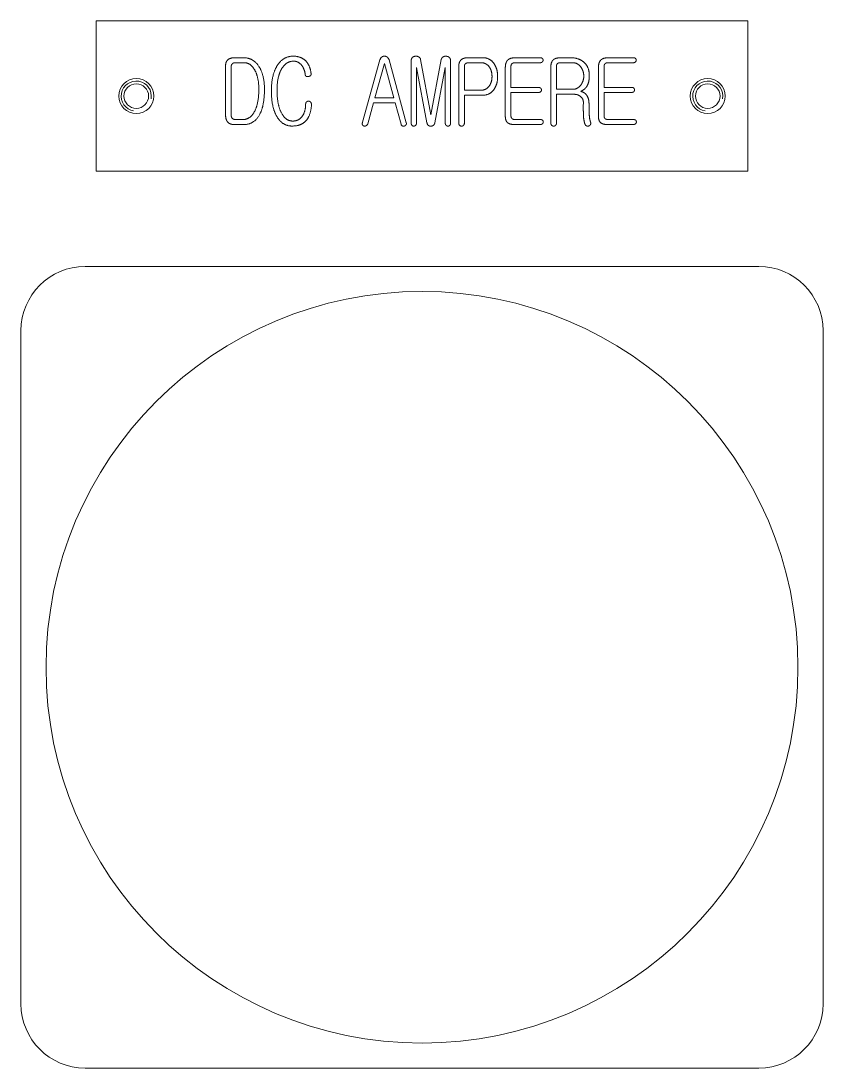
# Model space of a CAD drawing. Header units: millimetres. Extents: x 0 to 10092, y 0 to 7128.
# Drawn here: x 3285 to 3365, y 3615.8 to 3720.3 of the extents above; entities that cross this region are included whole.
import ezdxf

# ---------------------------------------------------------------- set-up
doc = ezdxf.new("R2010")
doc.units = ezdxf.units.MM
doc.header["$LTSCALE"] = 12
doc.layers.add('가시적인 것(ISO)', color=3, linetype='Continuous', lineweight=5, true_color=0x00ff00)
doc.layers.add('가시적인 좁은 것(ISO)', color=3, linetype='Continuous', lineweight=5, true_color=0x00ff00)

msp = doc.modelspace()

# ---------------------------------------------------------------- linework, layer by layer
at = {"layer": '가시적인 것(ISO)'}
for p, q in [((3357.517, 3720.309), (3292.517, 3720.309)), ((3292.517, 3720.309), (3292.517, 3705.309)), ((3357.517, 3705.309), (3357.517, 3720.309)), ((3306.349, 3716.639), (3307.229, 3716.639)), ((3307.256, 3716.141), (3306.395, 3716.141)), ((3319.098, 3710.22), (3320.812, 3716.413)), ((3321.274, 3716.068), (3320.322, 3712.632)), ((3322.217, 3712.632), (3321.274, 3716.068)), ((3321.746, 3716.413), (3323.45, 3710.156)), ((3323.94, 3710.093), (3323.94, 3716.349)), ((3324.883, 3716.449), (3325.908, 3710.954)), ((3325.908, 3710.954), (3326.932, 3716.449)), ((3327.866, 3716.349), (3327.866, 3710.093)), ((3329.625, 3716.639), (3331.067, 3716.639)), ((3330.904, 3716.141), (3329.698, 3716.141)), ((3336.816, 3716.141), (3334.277, 3716.141)), ((3334.34, 3716.639), (3336.816, 3716.639)), ((3340.053, 3716.141), (3338.865, 3716.141)), ((3338.892, 3716.639), (3339.817, 3716.639)), ((3346.101, 3716.141), (3343.562, 3716.141)), ((3343.625, 3716.639), (3346.101, 3716.639)), ((3305.425, 3710.918), (3305.425, 3715.823)), ((3305.987, 3715.742), (3305.987, 3710.909)), ((3324.466, 3715.651), (3324.466, 3710.093)), ((3325.509, 3710.147), (3324.466, 3715.651)), ((3327.34, 3715.651), (3326.307, 3710.147)), ((3327.34, 3710.093), (3327.34, 3715.651)), ((3328.682, 3710.129), (3328.682, 3715.751)), ((3329.244, 3715.733), (3329.244, 3713.393)), ((3333.325, 3710.845), (3333.325, 3715.615)), ((3333.887, 3715.76), (3333.887, 3713.674)), ((3337.868, 3710.12), (3337.868, 3715.705)), ((3338.43, 3715.76), (3338.43, 3713.484)), ((3342.61, 3710.845), (3342.61, 3715.615)), ((3343.172, 3715.76), (3343.172, 3713.674)), ((3329.244, 3713.393), (3330.904, 3713.393)), ((3329.244, 3712.895), (3329.244, 3710.129)), ((3331.067, 3712.895), (3329.244, 3712.895)), ((3333.887, 3713.674), (3336.662, 3713.674)), ((3333.887, 3713.176), (3333.887, 3710.854)), ((3336.662, 3713.176), (3333.887, 3713.176)), ((3338.43, 3713.484), (3340.053, 3713.484)), ((3338.43, 3712.985), (3338.43, 3710.12)), ((3340.27, 3712.985), (3338.43, 3712.985)), ((3343.172, 3713.674), (3345.947, 3713.674)), ((3343.172, 3713.176), (3343.172, 3710.854)), ((3345.947, 3713.176), (3343.172, 3713.176)), ((3320.186, 3712.133), (3319.606, 3710.038)), ((3322.344, 3712.133), (3320.186, 3712.133)), ((3320.322, 3712.632), (3322.217, 3712.632)), ((3322.925, 3710.011), (3322.344, 3712.133)), ((3341.105, 3711.797), (3341.114, 3712.178)), ((3307.247, 3709.975), (3306.241, 3709.975)), ((3306.395, 3710.474), (3307.193, 3710.474)), ((3336.816, 3709.975), (3334.222, 3709.975)), ((3334.25, 3710.474), (3336.816, 3710.474)), ((3346.101, 3709.975), (3343.507, 3709.975)), ((3343.535, 3710.474), (3346.101, 3710.474)), ((3292.517, 3705.309), (3357.517, 3705.309)), ((3358.617, 3695.809), (3291.417, 3695.809)), ((3285.017, 3689.409), (3285.017, 3622.209)), ((3365.017, 3622.209), (3365.017, 3689.409)), ((3291.417, 3615.809), (3358.617, 3615.809))]:
    msp.add_line(p, q, dxfattribs=at)
for centre, radius in [((3296.517, 3712.809), 1.75), ((3296.517, 3712.809), 1.23), ((3353.517, 3712.809), 1.75), ((3353.517, 3712.809), 1.23), ((3325.017, 3655.809), 37.5)]:
    msp.add_circle(centre, radius, dxfattribs=at)
for centre, start, end in [((3291.417, 3689.409), 90, 180), ((3358.617, 3689.409), 0, 90), ((3291.417, 3622.209), 180, 270), ((3358.617, 3622.209), 270, 0)]:
    msp.add_arc(centre, 6.4, start, end, dxfattribs=at)
for points in [[(3305.425, 3715.823), (3305.425, 3716.231), (3305.66, 3716.44)], [(3305.66, 3716.44), (3305.896, 3716.639), (3306.349, 3716.639)], [(3306.096, 3716.032), (3305.987, 3715.923), (3305.987, 3715.742)], [(3306.395, 3716.141), (3306.204, 3716.141), (3306.096, 3716.032)], [(3307.229, 3716.639), (3308.199, 3716.639), (3308.761, 3715.751)], [(3308.308, 3715.452), (3307.909, 3716.141), (3307.256, 3716.141)], [(3310.611, 3715.905), (3311.2, 3716.793), (3312.153, 3716.793)], [(3312.216, 3716.295), (3311.518, 3716.295), (3311.064, 3715.615)], [(3312.153, 3716.793), (3313.005, 3716.793), (3313.476, 3716.268)], [(3312.95, 3715.959), (3312.633, 3716.295), (3312.216, 3716.295)], [(3313.476, 3716.268), (3313.866, 3715.823), (3313.957, 3715.034)], [(3320.812, 3716.413), (3320.939, 3716.793), (3321.274, 3716.793)], [(3321.274, 3716.793), (3321.601, 3716.784), (3321.746, 3716.413)], [(3323.94, 3716.349), (3323.94, 3716.549), (3324.067, 3716.667)], [(3324.067, 3716.667), (3324.185, 3716.775), (3324.366, 3716.793)], [(3324.366, 3716.793), (3324.548, 3716.803), (3324.693, 3716.721)], [(3324.693, 3716.721), (3324.847, 3716.63), (3324.883, 3716.449)], [(3326.932, 3716.449), (3326.969, 3716.621), (3327.123, 3716.721)], [(3327.123, 3716.721), (3327.259, 3716.803), (3327.44, 3716.784)], [(3327.44, 3716.784), (3327.612, 3716.775), (3327.73, 3716.667)], [(3327.73, 3716.667), (3327.866, 3716.549), (3327.866, 3716.349)], [(3328.682, 3715.751), (3328.682, 3716.186), (3328.891, 3716.404)], [(3328.891, 3716.404), (3329.127, 3716.639), (3329.625, 3716.639)], [(3329.335, 3716.023), (3329.244, 3715.923), (3329.244, 3715.733)], [(3329.698, 3716.141), (3329.444, 3716.141), (3329.335, 3716.023)], [(3331.729, 3715.714), (3331.421, 3716.141), (3330.904, 3716.141)], [(3331.067, 3716.639), (3331.783, 3716.639), (3332.191, 3716.059)], [(3332.191, 3716.059), (3332.563, 3715.533), (3332.563, 3714.753)], [(3333.325, 3715.615), (3333.325, 3716.159), (3333.57, 3716.404)], [(3333.57, 3716.404), (3333.805, 3716.639), (3334.34, 3716.639)], [(3333.978, 3716.032), (3333.887, 3715.932), (3333.887, 3715.76)], [(3334.277, 3716.141), (3334.086, 3716.141), (3333.978, 3716.032)], [(3336.816, 3716.639), (3336.943, 3716.639), (3337.024, 3716.567)], [(3337.024, 3716.222), (3336.952, 3716.141), (3336.816, 3716.141)], [(3337.024, 3716.567), (3337.097, 3716.494), (3337.097, 3716.395)], [(3337.097, 3716.395), (3337.097, 3716.295), (3337.024, 3716.222)], [(3337.868, 3715.705), (3337.868, 3716.195), (3338.094, 3716.413)], [(3338.094, 3716.413), (3338.33, 3716.639), (3338.892, 3716.639)], [(3338.52, 3716.05), (3338.43, 3715.968), (3338.43, 3715.76)], [(3338.865, 3716.141), (3338.62, 3716.141), (3338.52, 3716.05)], [(3339.817, 3716.639), (3340.561, 3716.639), (3341.059, 3716.277)], [(3340.842, 3715.724), (3340.524, 3716.141), (3340.053, 3716.141)], [(3341.059, 3716.277), (3341.703, 3715.805), (3341.703, 3714.853)], [(3342.61, 3715.615), (3342.61, 3716.159), (3342.855, 3716.404)], [(3342.855, 3716.404), (3343.09, 3716.639), (3343.625, 3716.639)], [(3343.263, 3716.032), (3343.172, 3715.932), (3343.172, 3715.76)], [(3343.562, 3716.141), (3343.371, 3716.141), (3343.263, 3716.032)], [(3346.101, 3716.639), (3346.228, 3716.639), (3346.309, 3716.567)], [(3346.309, 3716.222), (3346.237, 3716.141), (3346.101, 3716.141)], [(3346.309, 3716.567), (3346.382, 3716.494), (3346.382, 3716.395)], [(3346.382, 3716.395), (3346.382, 3716.295), (3346.309, 3716.222)], [(3308.743, 3713.457), (3308.743, 3714.726), (3308.308, 3715.452)], [(3308.761, 3715.751), (3309.305, 3714.889), (3309.305, 3713.457)], [(3309.994, 3713.375), (3309.994, 3714.971), (3310.611, 3715.905)], [(3311.064, 3715.615), (3310.557, 3714.826), (3310.557, 3713.384)], [(3313.368, 3714.962), (3313.295, 3715.588), (3312.95, 3715.959)], [(3313.957, 3715.034), (3313.975, 3714.808), (3313.685, 3714.762)], [(3332.001, 3714.762), (3332.001, 3715.334), (3331.729, 3715.714)], [(3341.15, 3714.808), (3341.15, 3715.334), (3340.842, 3715.724)], [(3313.685, 3714.762), (3313.386, 3714.717), (3313.368, 3714.962)], [(3331.729, 3713.819), (3332.001, 3714.209), (3332.001, 3714.762)], [(3332.563, 3714.753), (3332.563, 3713.992), (3332.191, 3713.475)], [(3340.842, 3713.901), (3341.15, 3714.291), (3341.15, 3714.808)], [(3341.703, 3714.853), (3341.703, 3714.2), (3341.476, 3713.819)], [(3308.263, 3711.19), (3308.743, 3711.997), (3308.743, 3713.457)], [(3309.305, 3713.457), (3309.305, 3711.979), (3308.888, 3711.09)], [(3310.62, 3710.637), (3309.994, 3711.571), (3309.994, 3713.375)], [(3310.557, 3713.384), (3310.557, 3712.033), (3310.965, 3711.19)], [(3330.904, 3713.393), (3331.421, 3713.393), (3331.729, 3713.819)], [(3332.191, 3713.475), (3331.783, 3712.895), (3331.067, 3712.895)], [(3336.662, 3713.674), (3336.779, 3713.674), (3336.861, 3713.602)], [(3336.861, 3713.257), (3336.789, 3713.176), (3336.662, 3713.176)], [(3336.861, 3713.602), (3336.925, 3713.529), (3336.934, 3713.429)], [(3336.934, 3713.429), (3336.934, 3713.33), (3336.861, 3713.257)], [(3340.053, 3713.484), (3340.524, 3713.484), (3340.842, 3713.901)], [(3340.814, 3712.777), (3340.551, 3712.985), (3340.27, 3712.985)], [(3341.476, 3713.819), (3341.286, 3713.493), (3340.851, 3713.275)], [(3340.851, 3713.275), (3341.186, 3713.212), (3341.404, 3712.949)], [(3341.404, 3712.949), (3341.676, 3712.613), (3341.676, 3712.006)], [(3345.947, 3713.674), (3346.064, 3713.674), (3346.146, 3713.602)], [(3346.146, 3713.257), (3346.074, 3713.176), (3345.947, 3713.176)], [(3346.146, 3713.602), (3346.21, 3713.529), (3346.219, 3713.429)], [(3346.219, 3713.429), (3346.219, 3713.33), (3346.146, 3713.257)], [(3313.041, 3710.755), (3313.395, 3711.199), (3313.413, 3712.006)], [(3313.993, 3711.952), (3313.921, 3710.791), (3313.377, 3710.274)], [(3313.413, 3712.006), (3313.413, 3712.151), (3313.504, 3712.233)], [(3313.504, 3712.233), (3313.594, 3712.305), (3313.712, 3712.305)], [(3313.712, 3712.305), (3313.83, 3712.296), (3313.903, 3712.214)], [(3313.903, 3712.214), (3313.993, 3712.115), (3313.993, 3711.952)], [(3341.114, 3712.178), (3341.114, 3712.541), (3340.814, 3712.777)], [(3341.676, 3712.006), (3341.667, 3711.371), (3341.694, 3711.054)], [(3305.633, 3710.22), (3305.425, 3710.464), (3305.425, 3710.918)], [(3305.987, 3710.909), (3305.987, 3710.7), (3306.096, 3710.591)], [(3307.193, 3710.474), (3307.836, 3710.474), (3308.263, 3711.19)], [(3308.888, 3711.09), (3308.362, 3709.975), (3307.247, 3709.975)], [(3310.965, 3711.19), (3311.391, 3710.319), (3312.116, 3710.319)], [(3333.524, 3710.183), (3333.325, 3710.374), (3333.325, 3710.845)], [(3333.887, 3710.854), (3333.887, 3710.664), (3333.987, 3710.573)], [(3341.123, 3710.8), (3341.105, 3711.126), (3341.105, 3711.797)], [(3341.277, 3709.993), (3341.159, 3710.283), (3341.123, 3710.8)], [(3341.694, 3711.054), (3341.721, 3710.51), (3341.821, 3710.238)], [(3342.809, 3710.183), (3342.61, 3710.374), (3342.61, 3710.845)], [(3343.172, 3710.854), (3343.172, 3710.664), (3343.272, 3710.573)], [(3306.241, 3709.975), (3305.842, 3709.975), (3305.633, 3710.22)], [(3306.096, 3710.591), (3306.195, 3710.474), (3306.395, 3710.474)], [(3312.044, 3709.821), (3311.164, 3709.821), (3310.62, 3710.637)], [(3313.377, 3710.274), (3312.905, 3709.821), (3312.044, 3709.821)], [(3312.116, 3710.319), (3312.706, 3710.319), (3313.041, 3710.755)], [(3319.08, 3709.948), (3319.026, 3710.056), (3319.098, 3710.22)], [(3319.243, 3709.821), (3319.125, 3709.848), (3319.08, 3709.948)], [(3319.452, 3709.857), (3319.343, 3709.793), (3319.243, 3709.821)], [(3319.606, 3710.038), (3319.561, 3709.92), (3319.452, 3709.857)], [(3323.051, 3709.839), (3322.943, 3709.893), (3322.925, 3710.011)], [(3323.251, 3709.821), (3323.142, 3709.793), (3323.051, 3709.839)], [(3323.423, 3709.939), (3323.36, 3709.848), (3323.251, 3709.821)], [(3323.45, 3710.156), (3323.487, 3710.029), (3323.423, 3709.939)], [(3324.022, 3709.884), (3323.94, 3709.966), (3323.94, 3710.093)], [(3324.203, 3709.812), (3324.094, 3709.812), (3324.022, 3709.884)], [(3324.375, 3709.884), (3324.303, 3709.812), (3324.203, 3709.812)], [(3324.466, 3710.093), (3324.466, 3709.966), (3324.375, 3709.884)], [(3325.899, 3709.812), (3325.572, 3709.803), (3325.509, 3710.147)], [(3326.307, 3710.147), (3326.216, 3709.812), (3325.899, 3709.812)], [(3327.422, 3709.884), (3327.34, 3709.966), (3327.34, 3710.093)], [(3327.603, 3709.812), (3327.494, 3709.812), (3327.422, 3709.884)], [(3327.776, 3709.884), (3327.703, 3709.812), (3327.603, 3709.812)], [(3327.866, 3710.093), (3327.866, 3709.966), (3327.776, 3709.884)], [(3328.764, 3709.893), (3328.682, 3709.984), (3328.682, 3710.129)], [(3328.963, 3709.812), (3328.846, 3709.812), (3328.764, 3709.893)], [(3329.154, 3709.893), (3329.072, 3709.812), (3328.963, 3709.812)], [(3329.244, 3710.129), (3329.244, 3709.984), (3329.154, 3709.893)], [(3334.222, 3709.975), (3333.724, 3709.975), (3333.524, 3710.183)], [(3333.987, 3710.573), (3334.077, 3710.474), (3334.25, 3710.474)], [(3336.816, 3710.474), (3336.952, 3710.474), (3337.042, 3710.401)], [(3337.042, 3710.056), (3336.952, 3709.975), (3336.816, 3709.975)], [(3337.042, 3710.401), (3337.115, 3710.328), (3337.115, 3710.229)], [(3337.115, 3710.229), (3337.115, 3710.129), (3337.042, 3710.056)], [(3337.949, 3709.893), (3337.868, 3709.975), (3337.868, 3710.12)], [(3338.149, 3709.812), (3338.031, 3709.812), (3337.949, 3709.893)], [(3338.339, 3709.893), (3338.257, 3709.812), (3338.149, 3709.812)], [(3338.43, 3710.12), (3338.43, 3709.975), (3338.339, 3709.893)], [(3341.431, 3709.83), (3341.322, 3709.875), (3341.277, 3709.993)], [(3341.658, 3709.83), (3341.54, 3709.793), (3341.431, 3709.83)], [(3341.821, 3709.975), (3341.767, 3709.875), (3341.658, 3709.83)], [(3341.821, 3710.238), (3341.875, 3710.093), (3341.821, 3709.975)], [(3343.507, 3709.975), (3343.009, 3709.975), (3342.809, 3710.183)], [(3343.272, 3710.573), (3343.362, 3710.474), (3343.535, 3710.474)], [(3346.101, 3710.474), (3346.237, 3710.474), (3346.327, 3710.401)], [(3346.327, 3710.056), (3346.237, 3709.975), (3346.101, 3709.975)], [(3346.327, 3710.401), (3346.4, 3710.328), (3346.4, 3710.229)], [(3346.4, 3710.229), (3346.4, 3710.129), (3346.327, 3710.056)]]:
    msp.add_open_spline(points, degree=2, dxfattribs=at)
at = {"layer": '가시적인 좁은 것(ISO)'}
for centre in [(3296.517, 3712.809), (3353.517, 3712.809)]:
    msp.add_arc(centre, 1.5, 350, 260, dxfattribs=at)

doc.saveas('drawing.dxf')
